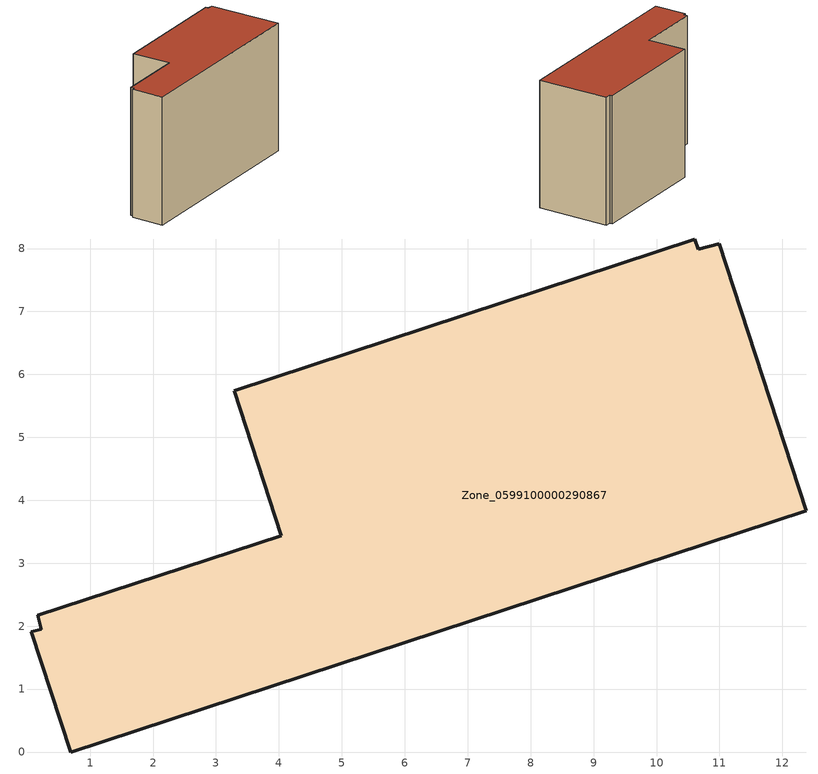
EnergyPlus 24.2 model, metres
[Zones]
Zone_0599100000290867
 floor ground (C_G): 0.17,2.17 4.04,3.44 3.29,5.74 10.6,8.15 10.66,7.99 10.99,8.07 12.38,3.84 0.69,0 0.07,1.91 0.23,1.95 z0
 wall outside (C_F): 0.69,0 12.38,3.84 10.99,8.07 10.66,7.99 10.6,8.15 3.29,5.74 4.04,3.44 0.17,2.17 0.23,1.95 0.07,1.91 0.69,0 z0:7.95
 roof outside (C_R): 4.04,3.44 0.17,2.17 0.23,1.95 0.07,1.91 0.69,0 12.38,3.84 10.99,8.07 10.66,7.99 10.6,8.15 3.29,5.74 z7.95
[BUILDING]
Pand.0599100000290867: North Axis=0; Terrain=City; Loads Convergence Tolerance Value=0.04; Temperature Convergence Tolerance Value=0.4; Solar Distribution=FullExterior; Maximum Number of Warmup Days=25; Minimum Number of Warmup Days=1
[Site:Location]
Rotterdam.The.Hague.AP_ZH_NLD Design_Conditions: Latitude=51.96; Longitude=4.45; Time Zone=1; Elevation=-4.5
[SITE:GROUNDTEMPERATURE:BUILDINGSURFACE]
18, 18, 18, 18, 18, 18, 18, 18, 18, 18, 18, 18
[MATERIAL] Thermal Absorptance=0.9; Solar Absorptance=0.7; Visible Absorptance=0.7
Name | Roughness | Thickness | Conductivity | Density | Specific Heat
G.TI.1946 | MediumSmooth | 0.15 | 1 | 540 | 1210
F.TI.1946 | Rough | 0.3 | 0.857143 | 1920 | 840
R.TI.1946 | MediumRough | 0.2 | 0.1 | 1500 | 1000
[CONSTRUCTION]
C_G: G.TI.1946
C_F: F.TI.1946
C_R: R.TI.1946
[ZONE]
Zone_0599100000290867: Type=1; Multiplier=1; Ceiling Height=Autocalculate; Volume=Autocalculate; Floor Area=autocalculate; Part of Total Floor Area=Yes
[ZONEINFILTRATION:DESIGNFLOWRATE]
Infil_Zone_0599100000290867: Zone or ZoneList or Space or SpaceList=Zone_0599100000290867; Schedule=AlwaysOn; Design Flow Rate Calculation Method=Flow/Area; Flow Rate per Floor Area=0.003; Constant Term Coefficient=1; Temperature Term Coefficient=0; Velocity Term Coefficient=0; Velocity Squared Term Coefficient=0
[HVACTEMPLATE:ZONE:IDEALLOADSAIRSYSTEM]
Zone_0599100000290867: Maximum Heating Supply Air Temperature=50; Minimum Cooling Supply Air Temperature=13; Maximum Heating Supply Air Humidity Ratio=0.0156; Minimum Cooling Supply Air Humidity Ratio=0.0077; Heating Limit=NoLimit; Cooling Limit=NoLimit; Dehumidification Control Type=ConstantSensibleHeatRatio; Cooling Sensible Heat Ratio=0.7; Dehumidification Setpoint=60; Humidification Control Type=None; Humidification Setpoint=30; Outdoor Air Method=None; Outdoor Air Flow Rate per Person=0.00944; Outdoor Air Flow Rate per Zone Floor Area=0; Outdoor Air Flow Rate per Zone=0; Demand Controlled Ventilation Type=None; Outdoor Air Economizer Type=NoEconomizer; Heat Recovery Type=None; Sensible Heat Recovery Effectiveness=0.7; Latent Heat Recovery Effectiveness=0.65
[ZONECONTROL:THERMOSTAT]
ThermostatControl_Zone_0599100000290867: Zone or ZoneList=Zone_0599100000290867; Control Type Schedule=DualSetpointControlType; Control 1=Thermostat_Zone_0599100000290867; Temperature Difference Between Cutout And Setpoint=0
[THERMOSTATSETPOINT:DUALSETPOINT]
Thermostat_Zone_0599100000290867: Heating Setpoint Temperature Schedule=HeatingSetpoint_Zone_0599100000290867; Cooling Setpoint Temperature Schedule=CoolingSetpoint_Zone_0599100000290867
[SCHEDULE:COMPACT]
HeatingSetpoint_Zone_0599100000290867: Through: 12/31, For: AllDays, Until: 24:00, 21
CoolingSetpoint_Zone_0599100000290867: Through: 12/31, For: AllDays, Until: 24:00, 24
DualSetpointControlType: Through: 12/31, For: AllDays, Until: 24:00, 4
AlwaysOn: Through: 12/31, For: AllDays, Until: 24:00, 1
